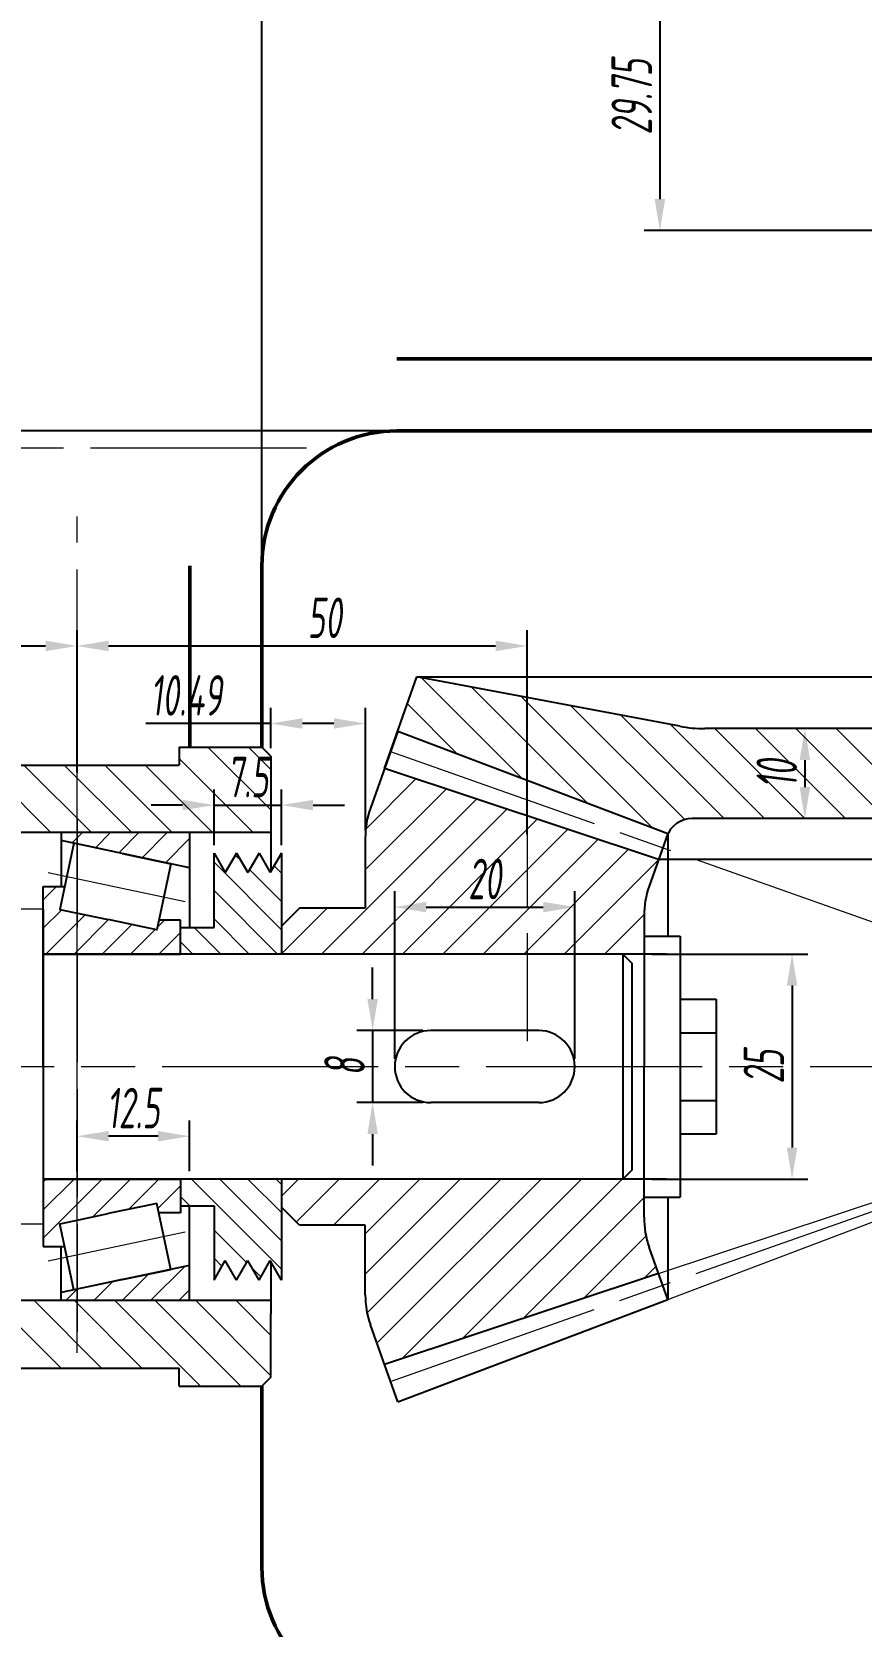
# Model space of a CAD drawing. Extents: x -500 to 7960, y -6170 to 1582.
# Drawn here: x 4614 to 4706.1, y 589.4 to 766.5 of the extents above; entities that cross this region are included whole.
import ezdxf

# ---------------------------------------------------------------- set-up
doc = ezdxf.new("R2010")
doc.units = 0
doc.linetypes.add('ACAD_ISO02W100', pattern=[15, 12, -3])
doc.linetypes.add('ACAD_ISO08W100', pattern=[36, 24, -3, 6, -3])
doc.layers.get('Defpoints').update_dxf_attribs({"linetype": 'CONTINUOUS'})
for name, color, linetype, lineweight in [('zhongxin', 1, 'ACAD_ISO08W100', 9), ('加粗实线受力图', 7, 'CONTINUOUS', 50), ('标注', 5, 'CONTINUOUS', 9), ('粗实线', 7, 'CONTINUOUS', 25), ('细实线', 7, 'CONTINUOUS', 9), ('细实线 波浪线', 3, 'CONTINUOUS', 9), ('细点画线', 1, 'ACAD_ISO08W100', 9), ('虚线', 2, 'ACAD_ISO02W100', 9)]:
    doc.layers.add(name, color=color, linetype=linetype, lineweight=lineweight)
doc.styles.get("Standard").update_dxf_attribs({"font": 'gbenor.shx', "width": 0.7, "oblique": 7, "height": 10, "bigfont": 'gbcbig.shx'})
doc.dimstyles.new('GB-35', dxfattribs={"dimtxt": 4.5, "dimasz": 3.5, "dimexe": 1.75, "dimexo": 0.875, "dimgap": 0.875, "dimtad": 1, "dimdsep": 46, "dimtxsty": 'Standard', "dimcen": 3.5, "dimadec": 0, "dimazin": 0, "dimtfac": 0.7, "dimtmove": 0, "dimatfit": 3, "dimfxl": 1, "dimtzin": 0, "dimarcsym": 0})
pattern_1 = [(135, (2821.6195, 478.4035), (-2.245064, -2.245064), [])]

# ---------------------------------------------------------------- blocks, each defined once
blk = doc.blocks.new('*D160')
at = {"layer": 'Defpoints', "color": 0, "transparency": 16777216}
for p in [(4654.53, 722.18), (4393.81, 651.55), (4457.12, 651.55)]:
    blk.add_point(p, dxfattribs=at)
at = {"layer": '标注', "color": 0, "lineweight": -2, "transparency": 16777216}
for p, q in [((4653.65, 722.18), (4392.06, 722.18)), ((4393.81, 718.68), (4393.81, 655.05)), ((4456.25, 651.55), (4392.06, 651.55))]:
    blk.add_line(p, q, dxfattribs=at)
at = {"layer": '标注', "color": 0, "transparency": 16777216}
for points in [[(4393.23, 718.68), (4394.39, 718.68), (4393.81, 722.18)], [(4393.23, 655.05), (4394.39, 655.05), (4393.81, 651.55)]]:
    blk.add_solid(points, dxfattribs=at)
at = {"layer": '标注', "color": 0, "transparency": 16777216, "insert": (4390.69, 686.86), "char_height": 4.5, "attachment_point": 5, "rotation": 90}
blk.add_mtext('70.63', dxfattribs=at)
blk = doc.blocks.new('*D161')
at = {"layer": 'Defpoints', "color": 0, "transparency": 16777216}
for p in [(4393.81, 651.55), (4393.81, 651.55), (4654.53, 580.91)]:
    blk.add_point(p, dxfattribs=at)
at = {"layer": '标注', "color": 0, "lineweight": -2, "transparency": 16777216}
for p, q in [((4392.94, 651.55), (4392.06, 651.55)), ((4393.81, 584.41), (4393.81, 648.05)), ((4653.65, 580.91), (4392.06, 580.91))]:
    blk.add_line(p, q, dxfattribs=at)
at = {"layer": '标注', "color": 0, "transparency": 16777216}
for points in [[(4393.23, 648.05), (4394.39, 648.05), (4393.81, 651.55)], [(4393.23, 584.41), (4394.39, 584.41), (4393.81, 580.91)]]:
    blk.add_solid(points, dxfattribs=at)
at = {"layer": '标注', "color": 0, "transparency": 16777216, "insert": (4390.69, 615.71), "char_height": 4.5, "attachment_point": 5, "rotation": 90}
blk.add_mtext('70.64', dxfattribs=at)
blk = doc.blocks.new('*D120')
at = {"layer": 'Defpoints', "color": 0, "transparency": 16777216}
for p in [(4668.99, 698.28), (4618.99, 683.33), (4668.99, 676.45)]:
    blk.add_point(p, dxfattribs=at)
at = {"layer": '标注', "color": 0, "lineweight": -2, "transparency": 16777216}
for p, q in [((4618.99, 684.21), (4618.99, 700.03)), ((4668.99, 677.32), (4668.99, 700.03)), ((4622.49, 698.28), (4665.49, 698.28))]:
    blk.add_line(p, q, dxfattribs=at)
at = {"layer": '标注', "color": 0, "transparency": 16777216}
for points in [[(4622.49, 698.87), (4622.49, 697.7), (4618.99, 698.28)], [(4665.49, 698.87), (4665.49, 697.7), (4668.99, 698.28)]]:
    blk.add_solid(points, dxfattribs=at)
at = {"layer": '标注', "color": 0, "transparency": 16777216, "insert": (4646.5, 701.41), "char_height": 4.5, "attachment_point": 5}
blk.add_mtext('50', dxfattribs=at)
blk = doc.blocks.new('*D123')
at = {"layer": 'Defpoints', "color": 0, "transparency": 16777216}
for p in [(4681.98, 664.05), (4681.98, 639.05), (4698.42, 639.05)]:
    blk.add_point(p, dxfattribs=at)
at = {"layer": '标注', "color": 0, "lineweight": -2, "transparency": 16777216}
for p, q in [((4682.85, 664.05), (4700.17, 664.05)), ((4698.42, 660.55), (4698.42, 642.55)), ((4682.85, 639.05), (4700.17, 639.05))]:
    blk.add_line(p, q, dxfattribs=at)
at = {"layer": '标注', "color": 0, "transparency": 16777216}
for points in [[(4697.84, 660.55), (4699, 660.55), (4698.42, 664.05)], [(4697.84, 642.55), (4699, 642.55), (4698.42, 639.05)]]:
    blk.add_solid(points, dxfattribs=at)
at = {"layer": '标注', "color": 0, "transparency": 16777216, "insert": (4695.29, 651.55), "char_height": 4.5, "attachment_point": 5, "rotation": 90}
blk.add_mtext('25', dxfattribs=at)
blk = doc.blocks.new('*D124')
at = {"layer": 'Defpoints', "color": 0, "transparency": 16777216}
for p in [(4618.99, 698.28), (4618.99, 698.28), (4543.99, 686.79)]:
    blk.add_point(p, dxfattribs=at)
at = {"layer": '标注', "color": 0, "lineweight": -2, "transparency": 16777216}
for p, q in [((4543.99, 687.67), (4543.99, 700.03)), ((4618.99, 699.16), (4618.99, 700.03)), ((4547.49, 698.28), (4615.49, 698.28))]:
    blk.add_line(p, q, dxfattribs=at)
at = {"layer": '标注', "color": 0, "transparency": 16777216}
for points in [[(4547.49, 698.87), (4547.49, 697.7), (4543.99, 698.28)], [(4615.49, 698.87), (4615.49, 697.7), (4618.99, 698.28)]]:
    blk.add_solid(points, dxfattribs=at)
at = {"layer": '标注', "color": 0, "transparency": 16777216, "insert": (4581.49, 701.41), "char_height": 4.5, "attachment_point": 5}
blk.add_mtext('75', dxfattribs=at)
blk = doc.blocks.new('*D105')
at = {"layer": 'Defpoints', "color": 0, "transparency": 16777216}
for p in [(4651.02, 689.66), (4640.53, 686.05), (4651.02, 676.91)]:
    blk.add_point(p, dxfattribs=at)
at = {"layer": '标注', "color": 0, "lineweight": -2, "transparency": 16777216}
for p, q in [((4640.53, 686.92), (4640.53, 691.41)), ((4651.02, 677.79), (4651.02, 691.41)), ((4640.53, 689.66), (4626.65, 689.66)), ((4647.52, 689.66), (4644.03, 689.66))]:
    blk.add_line(p, q, dxfattribs=at)
at = {"layer": '标注', "color": 0, "transparency": 16777216}
for points in [[(4644.03, 690.25), (4644.03, 689.08), (4640.53, 689.66)], [(4647.52, 690.25), (4647.52, 689.08), (4651.02, 689.66)]]:
    blk.add_solid(points, dxfattribs=at)
at = {"layer": '标注', "color": 0, "transparency": 16777216, "insert": (4631.12, 692.79), "char_height": 4.5, "attachment_point": 5}
blk.add_mtext('10.49', dxfattribs=at)
blk = doc.blocks.new('*D107')
at = {"layer": 'Defpoints', "color": 0, "transparency": 16777216}
for p in [(4674.28, 669.27), (4654.28, 651.55), (4674.28, 651.55)]:
    blk.add_point(p, dxfattribs=at)
at = {"layer": '标注', "color": 0, "lineweight": -2, "transparency": 16777216}
for p, q in [((4654.28, 652.42), (4654.28, 671.02)), ((4674.28, 652.42), (4674.28, 671.02)), ((4657.78, 669.27), (4670.78, 669.27))]:
    blk.add_line(p, q, dxfattribs=at)
at = {"layer": '标注', "color": 0, "transparency": 16777216}
for points in [[(4657.78, 669.85), (4657.78, 668.68), (4654.28, 669.27)], [(4670.78, 669.85), (4670.78, 668.68), (4674.28, 669.27)]]:
    blk.add_solid(points, dxfattribs=at)
at = {"layer": '标注', "color": 0, "transparency": 16777216, "insert": (4664.28, 672.39), "char_height": 4.5, "attachment_point": 5}
blk.add_mtext('20', dxfattribs=at)
blk = doc.blocks.new('*D137')
at = {"layer": 'Defpoints', "color": 0, "transparency": 16777216}
for p in [(4658.28, 655.55), (4651.83, 647.55), (4658.28, 647.55)]:
    blk.add_point(p, dxfattribs=at)
at = {"layer": '标注', "color": 0, "lineweight": -2, "transparency": 16777216}
for p, q in [((4651.83, 659.05), (4651.83, 662.55)), ((4657.41, 655.55), (4650.08, 655.55)), ((4651.83, 655.55), (4651.83, 647.55)), ((4657.41, 647.55), (4650.08, 647.55)), ((4651.83, 644.05), (4651.83, 640.55))]:
    blk.add_line(p, q, dxfattribs=at)
at = {"layer": '标注', "color": 0, "transparency": 16777216}
for points in [[(4651.25, 659.05), (4652.41, 659.05), (4651.83, 655.55)], [(4651.25, 644.05), (4652.41, 644.05), (4651.83, 647.55)]]:
    blk.add_solid(points, dxfattribs=at)
at = {"layer": '标注', "color": 0, "transparency": 16777216, "insert": (4648.71, 651.55), "char_height": 4.5, "attachment_point": 5, "rotation": 90}
blk.add_mtext('8', dxfattribs=at)
blk = doc.blocks.new('*D144')
at = {"layer": 'Defpoints', "color": 0, "transparency": 16777216}
for p in [(4705.37, 689.1), (4699.84, 679.1), (4704.67, 679.1)]:
    blk.add_point(p, dxfattribs=at)
at = {"layer": '标注', "color": 0, "lineweight": -2, "transparency": 16777216}
for p, q in [((4704.49, 689.1), (4698.09, 689.1)), ((4699.84, 685.6), (4699.84, 682.6)), ((4703.79, 679.1), (4698.09, 679.1))]:
    blk.add_line(p, q, dxfattribs=at)
at = {"layer": '标注', "color": 0, "transparency": 16777216}
for points in [[(4699.26, 685.6), (4700.43, 685.6), (4699.84, 689.1)], [(4699.26, 682.6), (4700.43, 682.6), (4699.84, 679.1)]]:
    blk.add_solid(points, dxfattribs=at)
at = {"layer": '标注', "color": 0, "transparency": 16777216, "insert": (4696.72, 684.1), "char_height": 4.5, "attachment_point": 5, "rotation": 90}
blk.add_mtext('10', dxfattribs=at)
blk = doc.blocks.new('*D149')
at = {"layer": 'Defpoints', "color": 0, "transparency": 16777216}
for p in [(5040.9, 868.07), (4639.53, 707.18), (5040.9, 707.18)]:
    blk.add_point(p, dxfattribs=at)
at = {"layer": '标注', "color": 0, "lineweight": -2, "transparency": 16777216}
for p, q in [((4639.53, 708.05), (4639.53, 869.82)), ((5040.9, 708.05), (5040.9, 869.82)), ((4643.03, 868.07), (5037.4, 868.07))]:
    blk.add_line(p, q, dxfattribs=at)
at = {"layer": '标注', "color": 0, "transparency": 16777216}
for points in [[(4643.03, 868.65), (4643.03, 867.48), (4639.53, 868.07)], [(5037.4, 868.65), (5037.4, 867.48), (5040.9, 868.07)]]:
    blk.add_solid(points, dxfattribs=at)
at = {"layer": '标注', "color": 0, "transparency": 16777216, "insert": (4840.21, 871.19), "char_height": 4.5, "attachment_point": 5}
blk.add_mtext('401.37', dxfattribs=at)
blk = doc.blocks.new('*D119')
at = {"layer": 'Defpoints', "color": 0, "transparency": 16777216}
for p in [(4618.99, 643.81), (4618.99, 639.05), (4631.49, 639.05)]:
    blk.add_point(p, dxfattribs=at)
at = {"layer": '标注', "color": 0, "lineweight": -2, "transparency": 16777216}
for p, q in [((4618.99, 639.92), (4618.99, 645.56)), ((4631.49, 639.92), (4631.49, 645.56)), ((4627.99, 643.81), (4622.49, 643.81))]:
    blk.add_line(p, q, dxfattribs=at)
at = {"layer": '标注', "color": 0, "transparency": 16777216}
for points in [[(4622.49, 644.39), (4622.49, 643.23), (4618.99, 643.81)], [(4627.99, 644.39), (4627.99, 643.23), (4631.49, 643.81)]]:
    blk.add_solid(points, dxfattribs=at)
at = {"layer": '标注', "color": 0, "transparency": 16777216, "insert": (4625.24, 646.94), "char_height": 4.5, "attachment_point": 5}
blk.add_mtext('12.5', dxfattribs=at)
blk = doc.blocks.new('*D121')
at = {"layer": 'Defpoints', "color": 0, "transparency": 16777216}
for p in [(4641.71, 680.6), (4634.21, 675.26), (4641.71, 675.26)]:
    blk.add_point(p, dxfattribs=at)
at = {"layer": '标注', "color": 0, "lineweight": -2, "transparency": 16777216}
for p, q in [((4634.21, 676.14), (4634.21, 682.35)), ((4641.71, 676.14), (4641.71, 682.35)), ((4630.71, 680.6), (4627.21, 680.6)), ((4634.21, 680.6), (4641.71, 680.6)), ((4645.21, 680.6), (4648.71, 680.6))]:
    blk.add_line(p, q, dxfattribs=at)
at = {"layer": '标注', "color": 0, "transparency": 16777216}
for points in [[(4630.71, 681.18), (4630.71, 680.02), (4634.21, 680.6)], [(4645.21, 681.18), (4645.21, 680.02), (4641.71, 680.6)]]:
    blk.add_solid(points, dxfattribs=at)
at = {"layer": '标注', "color": 0, "transparency": 16777216, "insert": (4637.96, 683.72), "char_height": 4.5, "attachment_point": 5}
blk.add_mtext('7.5', dxfattribs=at)
blk = doc.blocks.new('*D122')
at = {"layer": 'Defpoints', "color": 0, "transparency": 16777216}
for p in [(4697.68, 774.18), (4683.74, 744.43), (4721.89, 744.43)]:
    blk.add_point(p, dxfattribs=at)
at = {"layer": '标注', "color": 0, "lineweight": -2, "transparency": 16777216}
for p, q in [((4696.8, 774.18), (4681.99, 774.18)), ((4683.74, 770.68), (4683.74, 747.93)), ((4721.01, 744.43), (4681.99, 744.43))]:
    blk.add_line(p, q, dxfattribs=at)
at = {"layer": '标注', "color": 0, "transparency": 16777216}
for points in [[(4683.15, 770.68), (4684.32, 770.68), (4683.74, 774.18)], [(4683.15, 747.93), (4684.32, 747.93), (4683.74, 744.43)]]:
    blk.add_solid(points, dxfattribs=at)
at = {"layer": '标注', "color": 0, "transparency": 16777216, "insert": (4680.61, 759.3), "char_height": 4.5, "attachment_point": 5, "rotation": 90}
blk.add_mtext('29.75', dxfattribs=at)

msp = doc.modelspace()

# ---------------------------------------------------------------- hatches: boundary and pattern name
at = {"layer": '细实线 波浪线'}
h = msp.add_hatch(dxfattribs=at)
h.set_pattern_fill('ANSI31', color=256, angle=90)
h.set_pattern_definition(pattern_1)
h.paths.add_polyline_path([(4543.991, 685.047), (4535.65, 685.047), (4535.65, 687.047), (4526.938, 687.047), (4526.938, 712.999), (4516.938, 712.999), (4516.938, 677.547), (4543.991, 677.547), (4543.991, 679.047)])
h.paths.add_polyline_path([(4579.989, 685.047), (4543.991, 685.047), (4543.991, 677.547), (4545.741, 677.547), (4554.098, 677.547), (4554.098, 678.231, -0.4142136), (4556.098, 680.231), (4581.308, 680.231), (4581.308, 682.537), (4579.989, 682.537)])
h.paths.add_polyline_path([(4618.991, 682.721), (4618.991, 685.047), (4585.989, 685.047), (4585.989, 682.537), (4584.67, 682.537), (4584.67, 680.231), (4606.883, 680.231, -0.4142136), (4608.883, 678.231), (4608.883, 677.547), (4618.991, 677.547)])
h.paths.add_polyline_path([(4640.528, 686.047), (4639.528, 687.047), (4630.328, 687.047), (4630.328, 685.047), (4618.991, 685.047), (4618.991, 677.547), (4640.528, 677.547), (4640.528, 679.047)])
h.paths.add_polyline_path([(4640.528, 624.047), (4640.528, 625.547), (4608.883, 625.547), (4608.883, 624.863, -0.4142136), (4606.883, 622.863), (4556.098, 622.863, -0.4142136), (4554.098, 624.863), (4554.098, 625.547), (4543.991, 625.547), (4543.991, 620.373), (4543.991, 618.047), (4630.328, 618.047), (4630.328, 616.047), (4639.528, 616.047), (4640.528, 617.047)])
h.paths.add_polyline_path([(4543.991, 625.547), (4527.491, 625.547), (4525.54, 624.793), (4518.272, 624.793), (4518.272, 625.547), (4516.938, 625.547), (4516.938, 590.095), (4526.938, 590.095), (4526.938, 616.047), (4535.65, 616.047), (4535.65, 618.047), (4543.991, 618.047), (4543.991, 620.373)])
h.paths.add_polyline_path([(4527.491, 625.547), (4518.272, 625.547), (4518.272, 624.793), (4525.54, 624.793)], flags=17)
h = msp.add_hatch(dxfattribs=at)
h.set_pattern_fill('ANSI31', color=256, angle=90)
h.set_pattern_definition(pattern_1)
h.paths.add_polyline_path([(4722.018, 679.099, -0.4142136), (4724.018, 677.099), (4724.018, 672.895), (4724.814, 672.099), (4734.818, 672.099), (4734.818, 712.175), (4724.018, 712.175), (4724.018, 694.844), (4724.018, 691.099, -0.4142136), (4722.018, 689.099), (4688.717, 689.099, -0.0464749), (4685.946, 689.357), (4656.749, 694.844), (4654.616, 688.81), (4684.627, 677.422, -0.28592), (4687.32, 679.099)])
h.paths.add_polyline_path([(4722.073, 686.815), (4722.073, 696.678), (4716.462, 697.367), (4716.462, 687.504)], flags=24)
h = msp.add_hatch(dxfattribs=at)
h.set_pattern_fill('ANSI31', color=256)
h.set_pattern_definition([(45, (2821.6195, 478.4035), (-2.245064, 2.245064), [])])
h.paths.add_polyline_path([(4668.991, 679.398), (4653.149, 684.661), (4651.588, 680.245, 0.0851589), (4651.016, 676.912), (4651.016, 669.147), (4643.708, 669.147), (4641.708, 667.147), (4641.708, 664.047), (4668.991, 664.047)])
h.paths.add_polyline_path([(4683.589, 674.548), (4668.991, 679.398), (4668.991, 664.047), (4681.977, 664.047), (4681.977, 668.272, -0.0851589), (4682.549, 671.606)])
h.paths.add_polyline_path([(4681.977, 634.821), (4681.977, 639.047), (4644.215, 639.047), (4641.708, 639.047), (4641.708, 635.947), (4643.708, 633.947), (4651.016, 633.947), (4651.016, 626.182, 0.0851589), (4651.588, 622.849), (4653.149, 618.433), (4683.589, 628.546), (4682.549, 631.488, -0.0851589)])
h = msp.add_hatch(dxfattribs=at)
h.set_pattern_fill('ANSI31', color=256, scale=0.7)
h.set_pattern_definition([(45, (2682.7047, 802.5339), (-1.5715448, 1.5715448), [])])
h.paths.add_polyline_path([(4631.491, 677.547), (4631.491, 673.633), (4617.241, 676.651), (4617.241, 677.547)])
h.paths.add_polyline_path([(4618.66, 668.684), (4622.464, 667.878), (4626.268, 667.073), (4627.844, 666.739), (4628.068, 667.797), (4630.491, 667.797), (4630.491, 664.047), (4615.241, 664.047), (4615.241, 671.547), (4617.619, 671.547), (4617.083, 669.018)])
h = msp.add_hatch(dxfattribs=at)
h.set_pattern_fill('ANSI31', color=256, scale=0.7, angle=90)
h.set_pattern_definition([(135, (2821.6195, 478.4035), (-1.5715448, -1.5715448), [])])
h.paths.add_polyline_path([(4641.708, 675.262), (4640.458, 673.097), (4639.208, 675.262), (4637.958, 673.097), (4636.708, 675.262), (4635.458, 673.097), (4634.208, 675.262), (4634.208, 667.017), (4630.491, 667.017), (4630.491, 664.047), (4641.708, 664.047)])
h.paths.add_polyline_path([(4641.708, 639.047), (4630.491, 639.047), (4630.491, 636.076), (4634.208, 636.076), (4634.208, 627.832), (4635.458, 629.997), (4636.708, 627.832), (4637.958, 629.997), (4639.208, 627.832), (4640.458, 629.997), (4641.708, 627.832)])
h = msp.add_hatch(dxfattribs=at)
h.set_pattern_fill('ANSI31', color=256, scale=0.7)
h.set_pattern_definition([(45, (2682.7047, 799.5339), (-1.5715448, 1.5715448), [])])
h.paths.add_polyline_path([(4617.241, 625.547), (4617.241, 626.443), (4631.491, 629.461), (4631.491, 625.547)])
h.paths.add_polyline_path([(4617.083, 634.076), (4617.619, 631.547), (4615.241, 631.547), (4615.241, 639.047), (4630.491, 639.047), (4630.491, 635.297), (4628.068, 635.297), (4627.844, 636.355), (4626.268, 636.021), (4622.464, 635.216), (4618.66, 634.41)])

# ---------------------------------------------------------------- linework, layer by layer
at = {"layer": 'zhongxin'}
for p, q in [((4644.491, 720.245), (4525.292, 720.245)), ((4653.816, 616.547), (4851.819, 686.547)), ((4653.816, 686.547), (4752.818, 651.547)), ((4653.816, 616.547), (4851.819, 686.547)), ((4653.816, 616.547), (4851.819, 686.547)), ((4376.437, 651.547), (5155.66, 651.547))]:
    msp.add_line(p, q, dxfattribs=at)
at = {"layer": '加粗实线受力图'}
for p, q in [((4719.169, 730.175), (4654.528, 730.175)), ((4720.096, 722.175), (4654.528, 722.175)), ((4631.528, 687.047), (4631.528, 707.175)), ((4639.528, 687.047), (4639.528, 707.175)), ((4639.528, 616.047), (4639.528, 595.91))]:
    msp.add_line(p, q, dxfattribs=at)
for centre, start, end in [((4654.528, 707.175), 90, 180), ((4654.528, 595.91), 180, 270)]:
    msp.add_arc(centre, 15, start, end, dxfattribs=at)
at = {"layer": '粗实线'}
for p, q in [((4653.149, 684.661), (4656.749, 694.844)), ((4685.946, 689.357), (4656.749, 694.844)), ((4656.749, 694.844), (4724.018, 694.844)), ((4722.018, 689.099), (4688.717, 689.099)), ((4654.616, 688.81), (4651.588, 680.245)), ((4654.616, 688.81), (4684.608, 677.429)), ((4630.328, 687.047), (4639.528, 687.047)), ((4630.328, 687.047), (4630.328, 685.047)), ((4640.528, 686.047), (4639.528, 687.047)), ((4640.528, 686.047), (4640.528, 673.217)), ((4535.65, 685.047), (4630.328, 685.047)), ((4683.589, 674.548), (4653.149, 684.661)), ((4722.018, 679.099), (4687.32, 679.099)), ((4640.528, 677.547), (4608.709, 677.547)), ((4617.241, 677.547), (4617.241, 676.651)), ((4631.491, 673.633), (4617.241, 676.651)), ((4617.241, 676.651), (4617.241, 671.547)), ((4631.491, 677.547), (4631.491, 667.017)), ((4651.016, 676.912), (4651.016, 669.147)), ((4684.608, 677.429), (4682.549, 671.606)), ((4684.608, 677.429), (4684.608, 666.05)), ((4634.208, 667.017), (4634.208, 675.262)), ((4634.208, 675.262), (4635.458, 673.097)), ((4636.708, 675.262), (4635.458, 673.097)), ((4636.708, 675.262), (4637.958, 673.097)), ((4639.208, 675.262), (4637.958, 673.097)), ((4639.208, 675.262), (4640.458, 673.097)), ((4641.708, 675.262), (4640.458, 673.097)), ((4641.708, 675.262), (4641.708, 664.047)), ((4724.018, 674.548), (4683.589, 674.548)), ((4615.241, 651.547), (4615.241, 671.547)), ((4615.241, 671.547), (4617.619, 671.547)), ((4615.241, 669.047), (4615.241, 634.047)), ((4630.491, 667.797), (4628.068, 667.797)), ((4630.491, 664.047), (4630.491, 667.797)), ((4643.708, 669.147), (4641.708, 667.147)), ((4651.016, 669.147), (4643.708, 669.147)), ((4681.977, 668.272), (4681.977, 651.547)), ((4630.491, 664.047), (4630.491, 667.592)), ((4630.491, 667.017), (4634.208, 667.017)), ((4681.977, 666.05), (4685.977, 666.05)), ((4685.977, 666.05), (4685.977, 637.044)), ((4684.484, 664.047), (4615.241, 664.047)), ((4615.241, 664.047), (4630.491, 664.047)), ((4615.241, 664.047), (4630.491, 664.047)), ((4681.977, 664.047), (4641.708, 664.047)), ((4679.611, 664.047), (4680.611, 663.047)), ((4679.611, 664.047), (4679.611, 639.047)), ((4680.611, 663.047), (4680.611, 640.047)), ((4685.977, 659.047), (4689.977, 659.047)), ((4689.977, 659.047), (4689.977, 644.047)), ((4670.284, 655.547), (4658.284, 655.547)), ((4685.977, 655.297), (4689.977, 655.297)), ((4615.241, 651.547), (4615.241, 631.547)), ((4681.977, 634.821), (4681.977, 651.547)), ((4670.284, 647.547), (4658.284, 647.547)), ((4685.977, 647.797), (4689.977, 647.797)), ((4689.977, 644.047), (4685.977, 644.047)), ((4680.611, 640.047), (4679.611, 639.047)), ((4684.484, 639.047), (4615.241, 639.047)), ((4615.241, 639.047), (4630.491, 639.047)), ((4615.241, 639.047), (4630.491, 639.047)), ((4630.491, 639.047), (4630.491, 635.502)), ((4630.491, 639.047), (4630.491, 635.297)), ((4641.708, 639.047), (4641.708, 627.832)), ((4681.977, 639.047), (4644.215, 639.047)), ((4630.491, 636.076), (4634.208, 636.076)), ((4631.491, 625.547), (4631.491, 636.076)), ((4634.208, 636.076), (4634.208, 627.832)), ((4643.708, 633.947), (4641.708, 635.947)), ((4681.977, 637.044), (4685.977, 637.044)), ((4684.608, 637.044), (4684.608, 625.665)), ((4630.491, 635.297), (4628.068, 635.297)), ((4651.016, 633.947), (4643.708, 633.947)), ((4651.016, 626.182), (4651.016, 633.947)), ((4615.241, 631.547), (4617.619, 631.547)), ((4617.241, 626.443), (4617.241, 631.547)), ((4684.608, 625.665), (4682.549, 631.488)), ((4631.491, 629.461), (4617.241, 626.443)), ((4634.208, 627.832), (4635.458, 629.997)), ((4636.708, 627.832), (4635.458, 629.997)), ((4636.708, 627.832), (4637.958, 629.997)), ((4639.208, 627.832), (4637.958, 629.997)), ((4639.208, 627.832), (4640.458, 629.997)), ((4641.708, 627.832), (4640.458, 629.997)), ((4640.528, 629.877), (4640.528, 624.047)), ((4683.589, 628.546), (4653.149, 618.433)), ((4640.528, 625.547), (4608.709, 625.547)), ((4617.241, 625.547), (4617.241, 626.443)), ((4654.616, 614.284), (4684.608, 625.665)), ((4640.528, 617.047), (4640.528, 624.047)), ((4654.616, 614.284), (4651.588, 622.849)), ((4535.65, 618.047), (4630.328, 618.047)), ((4630.328, 616.047), (4630.328, 618.047)), ((4640.528, 617.047), (4639.528, 616.047)), ((4630.328, 616.047), (4639.528, 616.047))]:
    msp.add_line(p, q, dxfattribs=at)
for points in [[(4624.018, 675.216), (4620.213, 676.021), (4618.637, 676.355), (4617.86, 672.686), (4617.083, 669.018), (4618.66, 668.684), (4622.464, 667.878)], [(4624.018, 675.216), (4627.822, 674.41), (4629.398, 674.076), (4628.621, 670.407), (4627.844, 666.739), (4626.268, 667.073), (4622.464, 667.878)], [(4624.018, 627.878), (4627.822, 628.684), (4629.398, 629.018), (4628.621, 632.686), (4627.844, 636.355), (4626.268, 636.021), (4622.464, 635.216)], [(4624.018, 627.878), (4620.213, 627.073), (4618.637, 626.739), (4617.86, 630.407), (4617.083, 634.076), (4618.66, 634.41), (4622.464, 635.216)]]:
    msp.add_lwpolyline(points, dxfattribs=at)
for centre, radius, start, end in [((4688.717, 704.099), 15, 259.3564, 270), ((4661.016, 676.912), 10, 160.53, 180), ((4687.32, 676.099), 3, 90, 160.53), ((4691.977, 668.272), 10, 160.53, 180), ((4658.284, 651.547), 4, 90, 270), ((4670.284, 651.547), 4, 270, 90), ((4691.977, 634.821), 10, 180, 199.47), ((4661.016, 626.182), 10, 180, 199.47)]:
    msp.add_arc(centre, radius, start, end, dxfattribs=at)
at = {"layer": '细实线'}
for p, q in [((4615.241, 669.047), (4606.874, 669.047)), ((4615.241, 634.047), (4606.874, 634.047))]:
    msp.add_line(p, q, dxfattribs=at)
at = {"layer": '细实线 波浪线'}
for p in [(4683.589, 628.546), (4684.608, 625.665)]:
    msp.add_line(p, (4752.818, 651.547), dxfattribs=at)
at = {"layer": '细点画线'}
for p, q in [((4615.777, 673.127), (4631.012, 669.901)), ((4615.777, 629.966), (4631.012, 633.193))]:
    msp.add_line(p, q, dxfattribs=at)
at = {"layer": '虚线'}
for p, q in [((4618.991, 619.764), (4618.991, 712.648)), ((4618.991, 624.047), (4618.991, 682.721)), ((4668.991, 681.362), (4668.991, 651.547)), ((4618.991, 679.047), (4618.991, 620.373))]:
    msp.add_line(p, q, dxfattribs=at)

# ---------------------------------------------------------------- dimensions: what is measured, and where the dimension line sits
at = {"layer": '标注'}
for base, p1, p2, picture, middle in [((5040.901, 868.065), (4639.528, 707.175), (5040.901, 707.175), '*D149', (4840.214, 871.19)), ((4618.991, 698.285), (4543.991, 686.793), (4618.991, 698.285), '*D124', (4581.491, 701.41)), ((4641.708, 680.599), (4634.208, 675.262), (4641.708, 675.262), '*D121', (4637.958, 683.724)), ((4674.284, 669.267), (4654.284, 651.547), (4674.284, 651.547), '*D107', (4664.284, 672.392))]:
    dim = msp.add_linear_dim(base=base, p1=p1, p2=p2, dimstyle='GB-35', dxfattribs=at)
    dim.commit()
    dim.dimension.update_dxf_attribs({"geometry": picture, "text_midpoint": middle})
for base, p1, p2, angle, picture, middle in [((4683.736, 744.425), (4697.677, 774.175), (4721.885, 744.425), 90, '*D122', (4680.611, 759.3)), ((4393.811, 651.547), (4654.528, 722.175), (4457.12, 651.547), 90, '*D160', (4390.686, 686.861)), ((4699.843, 679.099), (4705.367, 689.099), (4704.669, 679.099), 90, '*D144', (4696.718, 684.099)), ((4651.83, 647.547), (4658.284, 655.547), (4658.284, 647.547), 90, '*D137', (4648.705, 651.547)), ((4618.991, 643.811), (4631.491, 639.047), (4618.991, 639.047), 180, '*D119', (4625.241, 646.936))]:
    dim = msp.add_linear_dim(base=base, p1=p1, p2=p2, angle=angle, dimstyle='GB-35', dxfattribs=at)
    dim.commit()
    dim.dimension.update_dxf_attribs({"geometry": picture, "text_midpoint": middle})
for base, p1, p2, picture, middle in [((4668.991, 698.285), (4618.991, 683.33), (4668.991, 676.447), '*D120', (4646.497, 698.285)), ((4651.016, 689.664), (4640.528, 686.047), (4651.016, 676.912), '*D105', (4631.116, 689.664))]:
    dim = msp.add_linear_dim(base=base, p1=p1, p2=p2, dimstyle='GB-35', dxfattribs=at)
    dim.commit()
    dim.dimension.update_dxf_attribs({"geometry": picture, "text_midpoint": middle, "dimtype": 160})
for base, p1, p2, picture, middle in [((4698.419, 639.047), (4681.977, 664.047), (4681.977, 639.047), '*D123', (4698.419, 651.547)), ((4393.811, 651.547), (4654.528, 580.91), (4393.811, 651.547), '*D161', (4393.811, 615.712))]:
    dim = msp.add_linear_dim(base=base, p1=p1, p2=p2, angle=90, dimstyle='GB-35', dxfattribs=at)
    dim.commit()
    dim.dimension.update_dxf_attribs({"geometry": picture, "text_midpoint": middle, "dimtype": 160})

doc.saveas('drawing.dxf')
